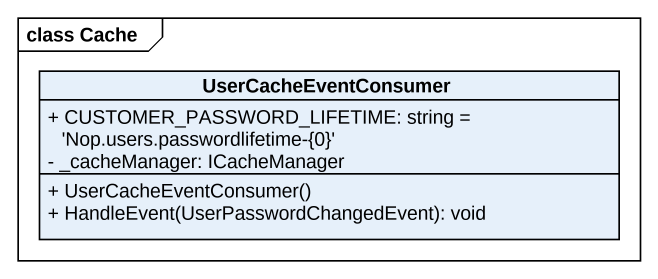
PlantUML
@startuml
mainframe class Cache
hide circle
hide empty members
skinparam classAttributeIconSize 0
class UserCacheEventConsumer {
  + CUSTOMER_PASSWORD_LIFETIME: string = 'Nop.users.passwordlifetime-{0}'
  - _cacheManager: ICacheManager
  + UserCacheEventConsumer()
  + HandleEvent(UserPasswordChangedEvent): void
}
@enduml
